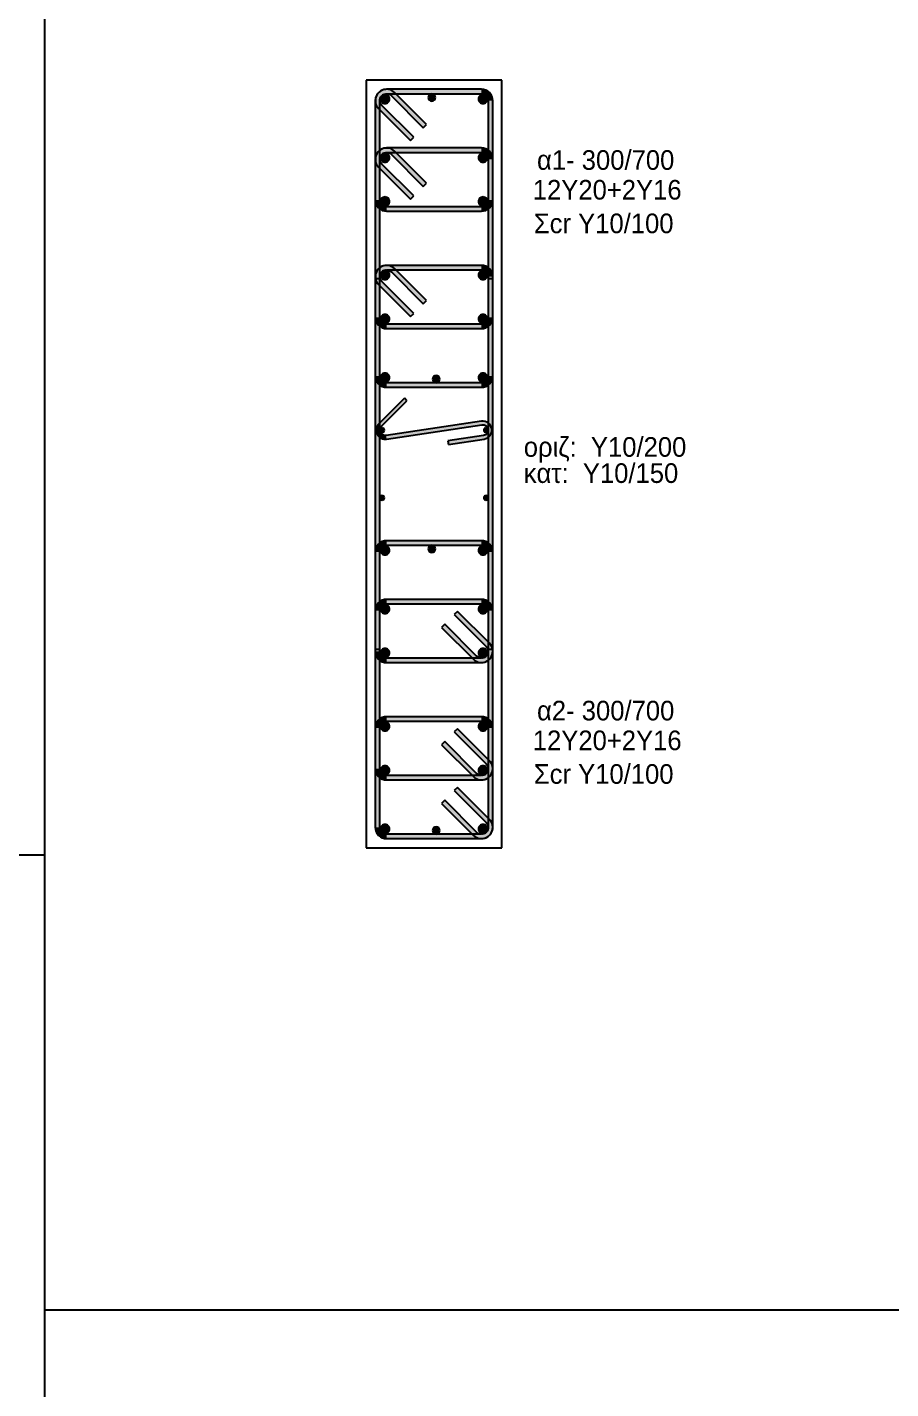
# Model space of a CAD drawing. Header units: millimetres. Extents: x -2171 to 1563, y -1758 to -1505.
# Drawn here: x -269.6 to -260.04, y -1616.49 to -1601.41 of the extents above; entities that cross this region are included whole.
import ezdxf

# ---------------------------------------------------------------- set-up
doc = ezdxf.new("R2010")
doc.units = ezdxf.units.MM
for name, color, linetype in [('Col_Det', 7, 'Continuous'), ('Col_Det_Fill', 7, 'Continuous'), ('Geo_Col_Pro_1', 7, 'Continuous')]:
    doc.layers.add(name, color=color, linetype=linetype)
doc.styles.add('S1Arl22_b_934_161', font='arial.ttf', dxfattribs={"width": 0.933629, "height": 0.002175})

msp = doc.modelspace()

# ---------------------------------------------------------------- hatches: boundary and pattern name
at = {"layer": 'Col_Det_Fill'}
for color, points in [(252, [(-265.5681, -1602.173), (-265.5327, -1602.1376, 0.6681786), (-265.7461, -1602.226), (-265.6961, -1602.226, -0.6681786)]), (252, [(-265.6211, -1602.151), (-265.6211, -1602.101, 0.6681786), (-265.7095, -1602.3144), (-265.6741, -1602.279, -0.6681786)]), (12, [(-265.6388, -1602.1583, 0.4142136), (-265.6888, -1602.2083, 0.4142136), (-265.6388, -1602.2583, 0.4142136), (-265.5888, -1602.2083, 0.4142136)]), (252, [(-264.5711, -1602.151), (-264.5711, -1602.101), (-265.6211, -1602.101), (-265.6211, -1602.151)]), (252, [(-265.2145, -1602.5265), (-265.1791, -1602.4912), (-265.5327, -1602.1376), (-265.5681, -1602.173)]), (12, [(-265.1202, -1602.151, 0.4142136), (-265.1602, -1602.191, 0.4142136), (-265.1202, -1602.231, 0.4142136), (-265.0802, -1602.191, 0.4142136)]), (12, [(-264.5534, -1602.1583, 0.4142136), (-264.6034, -1602.2083, 0.4142136), (-264.5534, -1602.2583, 0.4142136), (-264.5034, -1602.2083, 0.4142136)]), (252, [(-264.4961, -1602.226), (-264.4461, -1602.226, 0.4142136), (-264.5711, -1602.101), (-264.5711, -1602.151, -0.4142136)]), (252, [(-265.6961, -1602.226), (-265.7461, -1602.226), (-265.7461, -1605.276), (-265.6961, -1605.276)]), (252, [(-265.6741, -1602.279), (-265.7095, -1602.3144), (-265.3559, -1602.668), (-265.3206, -1602.6326)]), (252, [(-264.4961, -1605.276), (-264.4461, -1605.276), (-264.4461, -1602.226), (-264.4961, -1602.226)]), (252, [(-265.5681, -1602.823), (-265.5327, -1602.7876, 0.6681786), (-265.7461, -1602.876), (-265.6961, -1602.876, -0.6681786)]), (252, [(-265.6211, -1602.801), (-265.6211, -1602.751, 0.6681786), (-265.7095, -1602.9644), (-265.6741, -1602.929, -0.6681786)]), (56, [(-265.6388, -1602.8083, 0.4142136), (-265.6888, -1602.8583, 0.4142136), (-265.6388, -1602.9083, 0.4142136), (-265.5888, -1602.8583, 0.4142136)]), (252, [(-264.5711, -1602.801), (-264.5711, -1602.751), (-265.6211, -1602.751), (-265.6211, -1602.801)]), (252, [(-265.2145, -1603.1765), (-265.1791, -1603.1412), (-265.5327, -1602.7876), (-265.5681, -1602.823)]), (56, [(-264.5534, -1602.8083, 0.4142136), (-264.6034, -1602.8583, 0.4142136), (-264.5534, -1602.9083, 0.4142136), (-264.5034, -1602.8583, 0.4142136)]), (252, [(-264.4961, -1602.876), (-264.4461, -1602.876, 0.4142136), (-264.5711, -1602.751), (-264.5711, -1602.801, -0.4142136)]), (252, [(-265.6961, -1602.876), (-265.7461, -1602.876), (-265.7461, -1603.326), (-265.6961, -1603.326)]), (252, [(-265.6741, -1602.929), (-265.7095, -1602.9644), (-265.3559, -1603.318), (-265.3206, -1603.2826)]), (252, [(-264.4961, -1603.326), (-264.4461, -1603.326), (-264.4461, -1602.876), (-264.4961, -1602.876)]), (252, [(-265.6961, -1603.326), (-265.7461, -1603.326, 0.4142136), (-265.6211, -1603.451), (-265.6211, -1603.401, -0.4142136)]), (56, [(-265.6388, -1603.2937, 0.4142136), (-265.6888, -1603.3437, 0.4142136), (-265.6388, -1603.3937, 0.4142136), (-265.5888, -1603.3437, 0.4142136)]), (252, [(-265.6211, -1603.401), (-265.6211, -1603.451), (-264.5711, -1603.451), (-264.5711, -1603.401)]), (56, [(-264.5534, -1603.2937, 0.4142136), (-264.6034, -1603.3437, 0.4142136), (-264.5534, -1603.3937, 0.4142136), (-264.5034, -1603.3437, 0.4142136)]), (252, [(-264.5711, -1603.401), (-264.5711, -1603.451, 0.4142136), (-264.4461, -1603.326), (-264.4961, -1603.326, -0.4142136)]), (252, [(-265.5681, -1604.123), (-265.5327, -1604.0876, 0.6681786), (-265.7461, -1604.176), (-265.6961, -1604.176, -0.6681786)]), (252, [(-265.6211, -1604.101), (-265.6211, -1604.051, 0.6681786), (-265.7095, -1604.2644), (-265.6741, -1604.229, -0.6681786)]), (252, [(-265.6961, -1604.176), (-265.7461, -1604.176), (-265.7461, -1604.626), (-265.6961, -1604.626)]), (56, [(-265.6388, -1604.1083, 0.4142136), (-265.6888, -1604.1583, 0.4142136), (-265.6388, -1604.2083, 0.4142136), (-265.5888, -1604.1583, 0.4142136)]), (252, [(-264.5711, -1604.101), (-264.5711, -1604.051), (-265.6211, -1604.051), (-265.6211, -1604.101)]), (252, [(-265.2145, -1604.4765), (-265.1791, -1604.4412), (-265.5327, -1604.0876), (-265.5681, -1604.123)]), (56, [(-264.5534, -1604.1083, 0.4142136), (-264.6034, -1604.1583, 0.4142136), (-264.5534, -1604.2083, 0.4142136), (-264.5034, -1604.1583, 0.4142136)]), (252, [(-264.4961, -1604.176), (-264.4461, -1604.176, 0.4142136), (-264.5711, -1604.051), (-264.5711, -1604.101, -0.4142136)]), (252, [(-264.4961, -1604.626), (-264.4461, -1604.626), (-264.4461, -1604.176), (-264.4961, -1604.176)]), (252, [(-265.6961, -1604.1995), (-265.7461, -1604.1995), (-265.7461, -1608.3025), (-265.6961, -1608.3025)]), (252, [(-265.6741, -1604.229), (-265.7095, -1604.2644), (-265.3559, -1604.618), (-265.3206, -1604.5826)]), (252, [(-264.4961, -1608.3025), (-264.4461, -1608.3025), (-264.4461, -1604.1995), (-264.4961, -1604.1995)]), (252, [(-265.6961, -1604.626), (-265.7461, -1604.626, 0.4142136), (-265.6211, -1604.751), (-265.6211, -1604.701, -0.4142136)]), (56, [(-265.6388, -1604.5937, 0.4142136), (-265.6888, -1604.6437, 0.4142136), (-265.6388, -1604.6937, 0.4142136), (-265.5888, -1604.6437, 0.4142136)]), (56, [(-264.5534, -1604.5937, 0.4142136), (-264.6034, -1604.6437, 0.4142136), (-264.5534, -1604.6937, 0.4142136), (-264.5034, -1604.6437, 0.4142136)]), (252, [(-264.5711, -1604.701), (-264.5711, -1604.751, 0.4142136), (-264.4461, -1604.626), (-264.4961, -1604.626, -0.4142136)]), (252, [(-265.6211, -1604.701), (-265.6211, -1604.751), (-264.5711, -1604.751), (-264.5711, -1604.701)]), (252, [(-265.6961, -1605.276), (-265.7461, -1605.276, 0.4142136), (-265.6211, -1605.401), (-265.6211, -1605.351, -0.4142136)]), (12, [(-265.6388, -1605.2437, 0.4142136), (-265.6888, -1605.2937, 0.4142136), (-265.6388, -1605.3437, 0.4142136), (-265.5888, -1605.2937, 0.4142136)]), (252, [(-265.6211, -1605.351), (-265.6211, -1605.401), (-264.5711, -1605.401), (-264.5711, -1605.351)]), (12, [(-265.0719, -1605.271, 0.4142136), (-265.1119, -1605.311, 0.4142136), (-265.0719, -1605.351, 0.4142136), (-265.0319, -1605.311, 0.4142136)]), (12, [(-264.5534, -1605.2437, 0.4142136), (-264.6034, -1605.2937, 0.4142136), (-264.5534, -1605.3437, 0.4142136), (-264.5034, -1605.2937, 0.4142136)]), (252, [(-264.5711, -1605.351), (-264.5711, -1605.401, 0.4142136), (-264.4461, -1605.276), (-264.4961, -1605.276, -0.4142136)]), (252, [(-265.7068, -1605.8056), (-265.6785, -1605.8338), (-265.3957, -1605.551), (-265.424, -1605.5227)]), (252, [(-265.6213, -1605.9752), (-265.6272, -1605.9356, -0.7233449), (-265.6785, -1605.8338), (-265.7068, -1605.8056, 0.7233449)]), (252, [(-264.565, -1605.8169), (-264.5709, -1605.7774), (-265.6272, -1605.9356), (-265.6213, -1605.9752)]), (252, [(-264.5472, -1605.9356), (-264.5413, -1605.9752, 1), (-264.5709, -1605.7774), (-264.565, -1605.8169, -1)]), (133, [(-265.6711, -1605.9013, 0.4142136), (-265.6461, -1605.8763, 0.4142136), (-265.6711, -1605.8513, 0.4142136), (-265.6961, -1605.8763, 0.4142136)]), (252, [(-264.9428, -1605.9949), (-264.9369, -1606.0344), (-264.5413, -1605.9752), (-264.5472, -1605.9356)]), (133, [(-264.5211, -1605.9013, 0.4142136), (-264.4961, -1605.8763, 0.4142136), (-264.5211, -1605.8513, 0.4142136), (-264.5461, -1605.8763, 0.4142136)]), (133, [(-265.6711, -1606.6508, 0.4142136), (-265.6461, -1606.6258, 0.4142136), (-265.6711, -1606.6008, 0.4142136), (-265.6961, -1606.6258, 0.4142136)]), (133, [(-264.5211, -1606.6508, 0.4142136), (-264.4961, -1606.6258, 0.4142136), (-264.5211, -1606.6008, 0.4142136), (-264.5461, -1606.6258, 0.4142136)]), (252, [(-265.6211, -1607.151), (-265.6211, -1607.101, 0.4142136), (-265.7461, -1607.226), (-265.6961, -1607.226, -0.4142136)]), (12, [(-265.6388, -1607.2583, 0.4142136), (-265.5888, -1607.2083, 0.4142136), (-265.6388, -1607.1583, 0.4142136), (-265.6888, -1607.2083, 0.4142136)]), (252, [(-264.5711, -1607.151), (-264.5711, -1607.101), (-265.6211, -1607.101), (-265.6211, -1607.151)]), (12, [(-265.1202, -1607.231, 0.4142136), (-265.0802, -1607.191, 0.4142136), (-265.1202, -1607.151, 0.4142136), (-265.1602, -1607.191, 0.4142136)]), (12, [(-264.5534, -1607.2583, 0.4142136), (-264.5034, -1607.2083, 0.4142136), (-264.5534, -1607.1583, 0.4142136), (-264.6034, -1607.2083, 0.4142136)]), (252, [(-264.4961, -1607.226), (-264.4461, -1607.226, 0.4142136), (-264.5711, -1607.101), (-264.5711, -1607.151, -0.4142136)]), (252, [(-265.6961, -1607.226), (-265.7461, -1607.226), (-265.7461, -1610.276), (-265.6961, -1610.276)]), (252, [(-264.4961, -1610.276), (-264.4461, -1610.276), (-264.4461, -1607.226), (-264.4961, -1607.226)]), (252, [(-265.6211, -1607.801), (-265.6211, -1607.751, 0.4142136), (-265.7461, -1607.876), (-265.6961, -1607.876, -0.4142136)]), (252, [(-264.5711, -1607.801), (-264.5711, -1607.751), (-265.6211, -1607.751), (-265.6211, -1607.801)]), (252, [(-264.4961, -1607.876), (-264.4461, -1607.876, 0.4142136), (-264.5711, -1607.751), (-264.5711, -1607.801, -0.4142136)]), (252, [(-265.6961, -1607.876), (-265.7461, -1607.876), (-265.7461, -1608.326), (-265.6961, -1608.326)]), (56, [(-265.6388, -1607.9083, 0.4142136), (-265.5888, -1607.8583, 0.4142136), (-265.6388, -1607.8083, 0.4142136), (-265.6888, -1607.8583, 0.4142136)]), (252, [(-264.5181, -1608.273), (-264.4827, -1608.2376), (-264.8363, -1607.8841), (-264.8716, -1607.9194)]), (56, [(-264.5534, -1607.9083, 0.4142136), (-264.5034, -1607.8583, 0.4142136), (-264.5534, -1607.8083, 0.4142136), (-264.6034, -1607.8583, 0.4142136)]), (252, [(-264.4961, -1608.326), (-264.4461, -1608.326), (-264.4461, -1607.876), (-264.4961, -1607.876)]), (252, [(-264.9777, -1608.0255), (-265.013, -1608.0609), (-264.6595, -1608.4144), (-264.6241, -1608.379)]), (252, [(-264.5711, -1608.401), (-264.5711, -1608.451, 0.6681786), (-264.4827, -1608.2376), (-264.5181, -1608.273, -0.6681786)]), (252, [(-265.6961, -1608.326), (-265.7461, -1608.326, 0.4142136), (-265.6211, -1608.451), (-265.6211, -1608.401, -0.4142136)]), (56, [(-265.6388, -1608.3937, 0.4142136), (-265.5888, -1608.3437, 0.4142136), (-265.6388, -1608.2937, 0.4142136), (-265.6888, -1608.3437, 0.4142136)]), (252, [(-265.6211, -1608.401), (-265.6211, -1608.451), (-264.5711, -1608.451), (-264.5711, -1608.401)]), (252, [(-264.6241, -1608.379), (-264.6595, -1608.4144, 0.6681786), (-264.4461, -1608.326), (-264.4961, -1608.326, -0.6681786)]), (56, [(-264.5534, -1608.3937, 0.4142136), (-264.5034, -1608.3437, 0.4142136), (-264.5534, -1608.2937, 0.4142136), (-264.6034, -1608.3437, 0.4142136)]), (252, [(-265.6211, -1609.101), (-265.6211, -1609.051, 0.4142136), (-265.7461, -1609.176), (-265.6961, -1609.176, -0.4142136)]), (56, [(-265.6388, -1609.2083, 0.4142136), (-265.5888, -1609.1583, 0.4142136), (-265.6388, -1609.1083, 0.4142136), (-265.6888, -1609.1583, 0.4142136)]), (252, [(-264.5711, -1609.101), (-264.5711, -1609.051), (-265.6211, -1609.051), (-265.6211, -1609.101)]), (56, [(-264.5534, -1609.2083, 0.4142136), (-264.5034, -1609.1583, 0.4142136), (-264.5534, -1609.1083, 0.4142136), (-264.6034, -1609.1583, 0.4142136)]), (252, [(-264.4961, -1609.176), (-264.4461, -1609.176, 0.4142136), (-264.5711, -1609.051), (-264.5711, -1609.101, -0.4142136)]), (252, [(-265.6961, -1609.176), (-265.7461, -1609.176), (-265.7461, -1609.626), (-265.6961, -1609.626)]), (252, [(-264.5181, -1609.573), (-264.4827, -1609.5376), (-264.8363, -1609.1841), (-264.8716, -1609.2194)]), (252, [(-264.4961, -1609.626), (-264.4461, -1609.626), (-264.4461, -1609.176), (-264.4961, -1609.176)]), (252, [(-264.9777, -1609.3255), (-265.013, -1609.3609), (-264.6595, -1609.7144), (-264.6241, -1609.679)]), (56, [(-265.6388, -1609.6937, 0.4142136), (-265.5888, -1609.6437, 0.4142136), (-265.6388, -1609.5937, 0.4142136), (-265.6888, -1609.6437, 0.4142136)]), (56, [(-264.5534, -1609.6937, 0.4142136), (-264.5034, -1609.6437, 0.4142136), (-264.5534, -1609.5937, 0.4142136), (-264.6034, -1609.6437, 0.4142136)]), (252, [(-264.5711, -1609.701), (-264.5711, -1609.751, 0.6681786), (-264.4827, -1609.5376), (-264.5181, -1609.573, -0.6681786)]), (252, [(-265.6961, -1609.626), (-265.7461, -1609.626, 0.4142136), (-265.6211, -1609.751), (-265.6211, -1609.701, -0.4142136)]), (252, [(-265.6211, -1609.701), (-265.6211, -1609.751), (-264.5711, -1609.751), (-264.5711, -1609.701)]), (252, [(-264.6241, -1609.679), (-264.6595, -1609.7144, 0.6681786), (-264.4461, -1609.626), (-264.4961, -1609.626, -0.6681786)]), (252, [(-264.5181, -1610.223), (-264.4827, -1610.1876), (-264.8363, -1609.8341), (-264.8716, -1609.8694)]), (252, [(-264.9777, -1609.9755), (-265.013, -1610.0109), (-264.6595, -1610.3644), (-264.6241, -1610.329)]), (252, [(-264.5711, -1610.351), (-264.5711, -1610.401, 0.6681786), (-264.4827, -1610.1876), (-264.5181, -1610.223, -0.6681786)]), (252, [(-265.6961, -1610.276), (-265.7461, -1610.276, 0.4142136), (-265.6211, -1610.401), (-265.6211, -1610.351, -0.4142136)]), (12, [(-265.6388, -1610.3437, 0.4142136), (-265.5888, -1610.2937, 0.4142136), (-265.6388, -1610.2437, 0.4142136), (-265.6888, -1610.2937, 0.4142136)]), (252, [(-265.6211, -1610.351), (-265.6211, -1610.401), (-264.5711, -1610.401), (-264.5711, -1610.351)]), (12, [(-265.0719, -1610.351, 0.4142136), (-265.0319, -1610.311, 0.4142136), (-265.0719, -1610.271, 0.4142136), (-265.1119, -1610.311, 0.4142136)]), (252, [(-264.6241, -1610.329), (-264.6595, -1610.3644, 0.6681786), (-264.4461, -1610.276), (-264.4961, -1610.276, -0.6681786)]), (12, [(-264.5534, -1610.3437, 0.4142136), (-264.5034, -1610.2937, 0.4142136), (-264.5534, -1610.2437, 0.4142136), (-264.6034, -1610.2937, 0.4142136)])]:
    msp.add_hatch(color=color, dxfattribs=at).paths.add_polyline_path(points)

# ---------------------------------------------------------------- linework, layer by layer
at = {"layer": 'Col_Det', "color": 7}
for points in [[(-264.3461, -1602.001), (-265.8461, -1602.001)], [(-265.8461, -1602.001), (-265.8461, -1610.501)], [(-264.3461, -1610.501), (-264.3461, -1602.001)], [(-264.5711, -1602.101), (-265.6211, -1602.101)], [(-265.6211, -1602.151), (-264.5711, -1602.151)], [(-265.5681, -1602.173), (-265.2145, -1602.5265)], [(-265.1791, -1602.4912), (-265.5327, -1602.1376)], [(-265.7461, -1602.226), (-265.7461, -1605.276)], [(-265.7095, -1602.3144), (-265.3559, -1602.668)], [(-265.6961, -1605.276), (-265.6961, -1602.226)], [(-265.3206, -1602.6326), (-265.6741, -1602.279)], [(-264.4961, -1602.226), (-264.4961, -1605.276)], [(-264.4461, -1605.276), (-264.4461, -1602.226)], [(-265.2145, -1602.5265), (-265.1791, -1602.4912)], [(-265.3559, -1602.668), (-265.3206, -1602.6326)], [(-264.5711, -1602.751), (-265.6211, -1602.751)], [(-265.6211, -1602.801), (-264.5711, -1602.801)], [(-265.5681, -1602.823), (-265.2145, -1603.1765)], [(-265.1791, -1603.1412), (-265.5327, -1602.7876)], [(-265.7461, -1602.876), (-265.7461, -1603.326)], [(-265.7095, -1602.9644), (-265.3559, -1603.318)], [(-265.6961, -1603.326), (-265.6961, -1602.876)], [(-265.3206, -1603.2826), (-265.6741, -1602.929)], [(-264.4961, -1602.876), (-264.4961, -1603.326)], [(-264.4461, -1603.326), (-264.4461, -1602.876)], [(-265.2145, -1603.1765), (-265.1791, -1603.1412)], [(-264.5711, -1603.401), (-265.6211, -1603.401)], [(-265.3559, -1603.318), (-265.3206, -1603.2826)], [(-265.6211, -1603.451), (-264.5711, -1603.451)], [(-265.7461, -1604.176), (-265.7461, -1604.626)], [(-265.6961, -1604.626), (-265.6961, -1604.176)], [(-264.5711, -1604.051), (-265.6211, -1604.051)], [(-265.6211, -1604.101), (-264.5711, -1604.101)], [(-265.5681, -1604.123), (-265.2145, -1604.4765)], [(-265.1791, -1604.4412), (-265.5327, -1604.0876)], [(-264.4961, -1604.176), (-264.4961, -1604.626)], [(-264.4461, -1604.626), (-264.4461, -1604.176)], [(-265.6961, -1604.1995), (-265.7461, -1604.1995)], [(-265.7461, -1604.1995), (-265.7461, -1608.3025)], [(-265.7095, -1604.2644), (-265.3559, -1604.618)], [(-265.6961, -1608.3025), (-265.6961, -1604.1995)], [(-265.3206, -1604.5826), (-265.6741, -1604.229)], [(-264.4461, -1604.1995), (-264.4961, -1604.1995)], [(-264.4961, -1604.1995), (-264.4961, -1608.3025)], [(-264.4461, -1608.3025), (-264.4461, -1604.1995)], [(-265.2145, -1604.4765), (-265.1791, -1604.4412)], [(-265.3559, -1604.618), (-265.3206, -1604.5826)], [(-264.5711, -1604.701), (-265.6211, -1604.701)], [(-265.6211, -1604.751), (-264.5711, -1604.751)], [(-264.5711, -1605.351), (-265.6211, -1605.351)], [(-265.424, -1605.5227), (-265.7068, -1605.8056)], [(-265.6211, -1605.401), (-264.5711, -1605.401)], [(-265.3957, -1605.551), (-265.424, -1605.5227)], [(-265.6785, -1605.8338), (-265.3957, -1605.551)], [(-264.5709, -1605.7774), (-265.6272, -1605.9356)], [(-265.6213, -1605.9752), (-264.565, -1605.8169)], [(-264.5472, -1605.9356), (-264.9428, -1605.9949)], [(-264.9369, -1606.0344), (-264.5413, -1605.9752)], [(-264.9428, -1605.9949), (-264.9369, -1606.0344)], [(-264.5711, -1607.101), (-265.6211, -1607.101)], [(-265.6211, -1607.151), (-264.5711, -1607.151)], [(-265.7461, -1607.226), (-265.7461, -1610.276)], [(-265.6961, -1610.276), (-265.6961, -1607.226)], [(-264.4961, -1607.226), (-264.4961, -1610.276)], [(-264.4461, -1610.276), (-264.4461, -1607.226)], [(-264.5711, -1607.751), (-265.6211, -1607.751)], [(-265.6211, -1607.801), (-264.5711, -1607.801)], [(-265.7461, -1607.876), (-265.7461, -1608.326)], [(-265.6961, -1608.326), (-265.6961, -1607.876)], [(-264.8363, -1607.8841), (-264.8716, -1607.9194)], [(-264.8716, -1607.9194), (-264.5181, -1608.273)], [(-264.4827, -1608.2376), (-264.8363, -1607.8841)], [(-264.4961, -1607.876), (-264.4961, -1608.326)], [(-264.4461, -1608.326), (-264.4461, -1607.876)], [(-264.9777, -1608.0255), (-265.013, -1608.0609)], [(-265.013, -1608.0609), (-264.6595, -1608.4144)], [(-264.6241, -1608.379), (-264.9777, -1608.0255)], [(-265.7461, -1608.3025), (-265.6961, -1608.3025)], [(-264.5711, -1608.401), (-265.6211, -1608.401)], [(-264.4961, -1608.3025), (-264.4461, -1608.3025)], [(-265.6211, -1608.451), (-264.5711, -1608.451)], [(-264.5711, -1609.051), (-265.6211, -1609.051)], [(-265.6211, -1609.101), (-264.5711, -1609.101)], [(-265.7461, -1609.176), (-265.7461, -1609.626)], [(-265.6961, -1609.626), (-265.6961, -1609.176)], [(-264.8363, -1609.1841), (-264.8716, -1609.2194)], [(-264.8716, -1609.2194), (-264.5181, -1609.573)], [(-264.4827, -1609.5376), (-264.8363, -1609.1841)], [(-264.4961, -1609.176), (-264.4961, -1609.626)], [(-264.4461, -1609.626), (-264.4461, -1609.176)], [(-264.9777, -1609.3255), (-265.013, -1609.3609)], [(-265.013, -1609.3609), (-264.6595, -1609.7144)], [(-264.6241, -1609.679), (-264.9777, -1609.3255)], [(-264.5711, -1609.701), (-265.6211, -1609.701)], [(-265.6211, -1609.751), (-264.5711, -1609.751)], [(-264.8363, -1609.8341), (-264.8716, -1609.8694)], [(-264.8716, -1609.8694), (-264.5181, -1610.223)], [(-264.4827, -1610.1876), (-264.8363, -1609.8341)], [(-264.9777, -1609.9755), (-265.013, -1610.0109)], [(-265.013, -1610.0109), (-264.6595, -1610.3644)], [(-264.6241, -1610.329), (-264.9777, -1609.9755)], [(-264.5711, -1610.351), (-265.6211, -1610.351)], [(-265.8461, -1610.501), (-264.3461, -1610.501)], [(-265.6211, -1610.401), (-264.5711, -1610.401)]]:
    msp.add_lwpolyline(points, dxfattribs=at)
for points in [[(-265.5327, -1602.1376, 0.6681786), (-265.7461, -1602.226)], [(-265.6211, -1602.101, 0.6681786), (-265.7095, -1602.3144)], [(-265.6961, -1602.226, -0.6681786), (-265.5681, -1602.173, -0.6681786)], [(-265.6741, -1602.279, -0.6681786), (-265.6211, -1602.151, -0.6681786)], [(-265.6388, -1602.1583, 0.4142136), (-265.6888, -1602.2083, 0.4142136)], [(-265.6888, -1602.2083, 0.4142136), (-265.6388, -1602.2583, 0.4142136)], [(-265.5888, -1602.2083, 0.4142136), (-265.6388, -1602.1583, 0.4142136)], [(-265.6388, -1602.2583, 0.4142136), (-265.5888, -1602.2083, 0.4142136)], [(-265.1202, -1602.151, 0.4142136), (-265.1602, -1602.191, 0.4142136)], [(-265.1602, -1602.191, 0.4142136), (-265.1202, -1602.231, 0.4142136)], [(-265.0802, -1602.191, 0.4142136), (-265.1202, -1602.151, 0.4142136)], [(-265.1202, -1602.231, 0.4142136), (-265.0802, -1602.191, 0.4142136)], [(-264.5534, -1602.1583, 0.4142136), (-264.6034, -1602.2083, 0.4142136)], [(-264.6034, -1602.2083, 0.4142136), (-264.5534, -1602.2583, 0.4142136)], [(-264.4461, -1602.226, 0.4142136), (-264.5711, -1602.101)], [(-264.5711, -1602.151, -0.4142136), (-264.4961, -1602.226, -0.4142136)], [(-264.5034, -1602.2083, 0.4142136), (-264.5534, -1602.1583, 0.4142136)], [(-264.5534, -1602.2583, 0.4142136), (-264.5034, -1602.2083, 0.4142136)], [(-265.5327, -1602.7876, 0.6681786), (-265.7461, -1602.876)], [(-265.6211, -1602.751, 0.6681786), (-265.7095, -1602.9644)], [(-265.6961, -1602.876, -0.6681786), (-265.5681, -1602.823, -0.6681786)], [(-265.6741, -1602.929, -0.6681786), (-265.6211, -1602.801, -0.6681786)], [(-265.6388, -1602.8083, 0.4142136), (-265.6888, -1602.8583, 0.4142136)], [(-265.5888, -1602.8583, 0.4142136), (-265.6388, -1602.8083, 0.4142136)], [(-264.5534, -1602.8083, 0.4142136), (-264.6034, -1602.8583, 0.4142136)], [(-264.4461, -1602.876, 0.4142136), (-264.5711, -1602.751)], [(-264.5711, -1602.801, -0.4142136), (-264.4961, -1602.876, -0.4142136)], [(-264.5034, -1602.8583, 0.4142136), (-264.5534, -1602.8083, 0.4142136)], [(-265.6888, -1602.8583, 0.4142136), (-265.6388, -1602.9083, 0.4142136)], [(-265.6388, -1602.9083, 0.4142136), (-265.5888, -1602.8583, 0.4142136)], [(-264.6034, -1602.8583, 0.4142136), (-264.5534, -1602.9083, 0.4142136)], [(-264.5534, -1602.9083, 0.4142136), (-264.5034, -1602.8583, 0.4142136)], [(-265.7461, -1603.326, 0.4142136), (-265.6211, -1603.451)], [(-265.6211, -1603.401, -0.4142136), (-265.6961, -1603.326, -0.4142136)], [(-265.6388, -1603.2937, 0.4142136), (-265.6888, -1603.3437, 0.4142136)], [(-265.6888, -1603.3437, 0.4142136), (-265.6388, -1603.3937, 0.4142136)], [(-265.5888, -1603.3437, 0.4142136), (-265.6388, -1603.2937, 0.4142136)], [(-265.6388, -1603.3937, 0.4142136), (-265.5888, -1603.3437, 0.4142136)], [(-264.5534, -1603.2937, 0.4142136), (-264.6034, -1603.3437, 0.4142136)], [(-264.6034, -1603.3437, 0.4142136), (-264.5534, -1603.3937, 0.4142136)], [(-264.5711, -1603.451, 0.4142136), (-264.4461, -1603.326)], [(-264.4961, -1603.326, -0.4142136), (-264.5711, -1603.401, -0.4142136)], [(-264.5034, -1603.3437, 0.4142136), (-264.5534, -1603.2937, 0.4142136)], [(-264.5534, -1603.3937, 0.4142136), (-264.5034, -1603.3437, 0.4142136)], [(-265.5327, -1604.0876, 0.6681786), (-265.7461, -1604.176)], [(-265.6211, -1604.051, 0.6681786), (-265.7095, -1604.2644)], [(-265.6961, -1604.176, -0.6681786), (-265.5681, -1604.123, -0.6681786)], [(-265.6741, -1604.229, -0.6681786), (-265.6211, -1604.101, -0.6681786)], [(-265.6388, -1604.1083, 0.4142136), (-265.6888, -1604.1583, 0.4142136)], [(-265.6888, -1604.1583, 0.4142136), (-265.6388, -1604.2083, 0.4142136)], [(-265.5888, -1604.1583, 0.4142136), (-265.6388, -1604.1083, 0.4142136)], [(-265.6388, -1604.2083, 0.4142136), (-265.5888, -1604.1583, 0.4142136)], [(-264.5534, -1604.1083, 0.4142136), (-264.6034, -1604.1583, 0.4142136)], [(-264.6034, -1604.1583, 0.4142136), (-264.5534, -1604.2083, 0.4142136)], [(-264.4461, -1604.176, 0.4142136), (-264.5711, -1604.051)], [(-264.5711, -1604.101, -0.4142136), (-264.4961, -1604.176, -0.4142136)], [(-264.5034, -1604.1583, 0.4142136), (-264.5534, -1604.1083, 0.4142136)], [(-264.5534, -1604.2083, 0.4142136), (-264.5034, -1604.1583, 0.4142136)], [(-265.7461, -1604.626, 0.4142136), (-265.6211, -1604.751)], [(-265.6211, -1604.701, -0.4142136), (-265.6961, -1604.626, -0.4142136)], [(-265.6388, -1604.5937, 0.4142136), (-265.6888, -1604.6437, 0.4142136)], [(-265.5888, -1604.6437, 0.4142136), (-265.6388, -1604.5937, 0.4142136)], [(-264.5534, -1604.5937, 0.4142136), (-264.6034, -1604.6437, 0.4142136)], [(-264.5711, -1604.751, 0.4142136), (-264.4461, -1604.626)], [(-264.4961, -1604.626, -0.4142136), (-264.5711, -1604.701, -0.4142136)], [(-264.5034, -1604.6437, 0.4142136), (-264.5534, -1604.5937, 0.4142136)], [(-265.6888, -1604.6437, 0.4142136), (-265.6388, -1604.6937, 0.4142136)], [(-265.6388, -1604.6937, 0.4142136), (-265.5888, -1604.6437, 0.4142136)], [(-264.6034, -1604.6437, 0.4142136), (-264.5534, -1604.6937, 0.4142136)], [(-264.5534, -1604.6937, 0.4142136), (-264.5034, -1604.6437, 0.4142136)], [(-265.7461, -1605.276, 0.4142136), (-265.6211, -1605.401)], [(-265.6211, -1605.351, -0.4142136), (-265.6961, -1605.276, -0.4142136)], [(-265.6388, -1605.2437, 0.4142136), (-265.6888, -1605.2937, 0.4142136)], [(-265.6888, -1605.2937, 0.4142136), (-265.6388, -1605.3437, 0.4142136)], [(-265.5888, -1605.2937, 0.4142136), (-265.6388, -1605.2437, 0.4142136)], [(-265.6388, -1605.3437, 0.4142136), (-265.5888, -1605.2937, 0.4142136)], [(-265.0719, -1605.271, 0.4142136), (-265.1119, -1605.311, 0.4142136)], [(-265.1119, -1605.311, 0.4142136), (-265.0719, -1605.351, 0.4142136)], [(-265.0319, -1605.311, 0.4142136), (-265.0719, -1605.271, 0.4142136)], [(-265.0719, -1605.351, 0.4142136), (-265.0319, -1605.311, 0.4142136)], [(-264.5534, -1605.2437, 0.4142136), (-264.6034, -1605.2937, 0.4142136)], [(-264.6034, -1605.2937, 0.4142136), (-264.5534, -1605.3437, 0.4142136)], [(-264.5711, -1605.401, 0.4142136), (-264.4461, -1605.276)], [(-264.4961, -1605.276, -0.4142136), (-264.5711, -1605.351, -0.4142136)], [(-264.5034, -1605.2937, 0.4142136), (-264.5534, -1605.2437, 0.4142136)], [(-264.5534, -1605.3437, 0.4142136), (-264.5034, -1605.2937, 0.4142136)], [(-265.7068, -1605.8056, 0.7233449), (-265.6213, -1605.9752, 0.7233449)], [(-265.6272, -1605.9356, -0.7233449), (-265.6785, -1605.8338)], [(-264.5413, -1605.9752, 1), (-264.5709, -1605.7774)], [(-264.565, -1605.8169, -1), (-264.5472, -1605.9356, -1)], [(-265.6711, -1605.8513, 0.4142136), (-265.6961, -1605.8763, 0.4142136)], [(-265.6961, -1605.8763, 0.4142136), (-265.6711, -1605.9013, 0.4142136)], [(-265.6461, -1605.8763, 0.4142136), (-265.6711, -1605.8513, 0.4142136)], [(-265.6711, -1605.9013, 0.4142136), (-265.6461, -1605.8763, 0.4142136)], [(-264.5211, -1605.8513, 0.4142136), (-264.5461, -1605.8763, 0.4142136)], [(-264.5461, -1605.8763, 0.4142136), (-264.5211, -1605.9013, 0.4142136)], [(-264.4961, -1605.8763, 0.4142136), (-264.5211, -1605.8513, 0.4142136)], [(-264.5211, -1605.9013, 0.4142136), (-264.4961, -1605.8763, 0.4142136)], [(-265.6711, -1606.6008, 0.4142136), (-265.6961, -1606.6258, 0.4142136)], [(-265.6961, -1606.6258, 0.4142136), (-265.6711, -1606.6508, 0.4142136)], [(-265.6461, -1606.6258, 0.4142136), (-265.6711, -1606.6008, 0.4142136)], [(-265.6711, -1606.6508, 0.4142136), (-265.6461, -1606.6258, 0.4142136)], [(-264.5211, -1606.6008, 0.4142136), (-264.5461, -1606.6258, 0.4142136)], [(-264.5461, -1606.6258, 0.4142136), (-264.5211, -1606.6508, 0.4142136)], [(-264.4961, -1606.6258, 0.4142136), (-264.5211, -1606.6008, 0.4142136)], [(-264.5211, -1606.6508, 0.4142136), (-264.4961, -1606.6258, 0.4142136)], [(-265.6211, -1607.101, 0.4142136), (-265.7461, -1607.226)], [(-265.6961, -1607.226, -0.4142136), (-265.6211, -1607.151, -0.4142136)], [(-265.6388, -1607.1583, 0.4142136), (-265.6888, -1607.2083, 0.4142136)], [(-265.5888, -1607.2083, 0.4142136), (-265.6388, -1607.1583, 0.4142136)], [(-265.1202, -1607.151, 0.4142136), (-265.1602, -1607.191, 0.4142136)], [(-265.1602, -1607.191, 0.4142136), (-265.1202, -1607.231, 0.4142136)], [(-265.0802, -1607.191, 0.4142136), (-265.1202, -1607.151, 0.4142136)], [(-265.1202, -1607.231, 0.4142136), (-265.0802, -1607.191, 0.4142136)], [(-264.5534, -1607.1583, 0.4142136), (-264.6034, -1607.2083, 0.4142136)], [(-264.4461, -1607.226, 0.4142136), (-264.5711, -1607.101)], [(-264.5711, -1607.151, -0.4142136), (-264.4961, -1607.226, -0.4142136)], [(-264.5034, -1607.2083, 0.4142136), (-264.5534, -1607.1583, 0.4142136)], [(-265.6888, -1607.2083, 0.4142136), (-265.6388, -1607.2583, 0.4142136)], [(-265.6388, -1607.2583, 0.4142136), (-265.5888, -1607.2083, 0.4142136)], [(-264.6034, -1607.2083, 0.4142136), (-264.5534, -1607.2583, 0.4142136)], [(-264.5534, -1607.2583, 0.4142136), (-264.5034, -1607.2083, 0.4142136)], [(-265.6211, -1607.751, 0.4142136), (-265.7461, -1607.876)], [(-265.6961, -1607.876, -0.4142136), (-265.6211, -1607.801, -0.4142136)], [(-264.4461, -1607.876, 0.4142136), (-264.5711, -1607.751)], [(-264.5711, -1607.801, -0.4142136), (-264.4961, -1607.876, -0.4142136)], [(-265.6388, -1607.8083, 0.4142136), (-265.6888, -1607.8583, 0.4142136)], [(-265.6888, -1607.8583, 0.4142136), (-265.6388, -1607.9083, 0.4142136)], [(-265.5888, -1607.8583, 0.4142136), (-265.6388, -1607.8083, 0.4142136)], [(-265.6388, -1607.9083, 0.4142136), (-265.5888, -1607.8583, 0.4142136)], [(-264.5534, -1607.8083, 0.4142136), (-264.6034, -1607.8583, 0.4142136)], [(-264.6034, -1607.8583, 0.4142136), (-264.5534, -1607.9083, 0.4142136)], [(-264.5034, -1607.8583, 0.4142136), (-264.5534, -1607.8083, 0.4142136)], [(-264.5534, -1607.9083, 0.4142136), (-264.5034, -1607.8583, 0.4142136)], [(-264.5711, -1608.451, 0.6681786), (-264.4827, -1608.2376)], [(-265.7461, -1608.326, 0.4142136), (-265.6211, -1608.451)], [(-265.6211, -1608.401, -0.4142136), (-265.6961, -1608.326, -0.4142136)], [(-265.6388, -1608.2937, 0.4142136), (-265.6888, -1608.3437, 0.4142136)], [(-265.6888, -1608.3437, 0.4142136), (-265.6388, -1608.3937, 0.4142136)], [(-265.5888, -1608.3437, 0.4142136), (-265.6388, -1608.2937, 0.4142136)], [(-265.6388, -1608.3937, 0.4142136), (-265.5888, -1608.3437, 0.4142136)], [(-264.6595, -1608.4144, 0.6681786), (-264.4461, -1608.326)], [(-264.4961, -1608.326, -0.6681786), (-264.6241, -1608.379, -0.6681786)], [(-264.5534, -1608.2937, 0.4142136), (-264.6034, -1608.3437, 0.4142136)], [(-264.6034, -1608.3437, 0.4142136), (-264.5534, -1608.3937, 0.4142136)], [(-264.5181, -1608.273, -0.6681786), (-264.5711, -1608.401, -0.6681786)], [(-264.5034, -1608.3437, 0.4142136), (-264.5534, -1608.2937, 0.4142136)], [(-264.5534, -1608.3937, 0.4142136), (-264.5034, -1608.3437, 0.4142136)], [(-265.6211, -1609.051, 0.4142136), (-265.7461, -1609.176)], [(-265.6961, -1609.176, -0.4142136), (-265.6211, -1609.101, -0.4142136)], [(-265.6388, -1609.1083, 0.4142136), (-265.6888, -1609.1583, 0.4142136)], [(-265.6888, -1609.1583, 0.4142136), (-265.6388, -1609.2083, 0.4142136)], [(-265.5888, -1609.1583, 0.4142136), (-265.6388, -1609.1083, 0.4142136)], [(-265.6388, -1609.2083, 0.4142136), (-265.5888, -1609.1583, 0.4142136)], [(-264.5534, -1609.1083, 0.4142136), (-264.6034, -1609.1583, 0.4142136)], [(-264.6034, -1609.1583, 0.4142136), (-264.5534, -1609.2083, 0.4142136)], [(-264.4461, -1609.176, 0.4142136), (-264.5711, -1609.051)], [(-264.5711, -1609.101, -0.4142136), (-264.4961, -1609.176, -0.4142136)], [(-264.5034, -1609.1583, 0.4142136), (-264.5534, -1609.1083, 0.4142136)], [(-264.5534, -1609.2083, 0.4142136), (-264.5034, -1609.1583, 0.4142136)], [(-265.6388, -1609.5937, 0.4142136), (-265.6888, -1609.6437, 0.4142136)], [(-265.5888, -1609.6437, 0.4142136), (-265.6388, -1609.5937, 0.4142136)], [(-264.5534, -1609.5937, 0.4142136), (-264.6034, -1609.6437, 0.4142136)], [(-264.5711, -1609.751, 0.6681786), (-264.4827, -1609.5376)], [(-264.5181, -1609.573, -0.6681786), (-264.5711, -1609.701, -0.6681786)], [(-264.5034, -1609.6437, 0.4142136), (-264.5534, -1609.5937, 0.4142136)], [(-265.7461, -1609.626, 0.4142136), (-265.6211, -1609.751)], [(-265.6211, -1609.701, -0.4142136), (-265.6961, -1609.626, -0.4142136)], [(-265.6888, -1609.6437, 0.4142136), (-265.6388, -1609.6937, 0.4142136)], [(-265.6388, -1609.6937, 0.4142136), (-265.5888, -1609.6437, 0.4142136)], [(-264.6595, -1609.7144, 0.6681786), (-264.4461, -1609.626)], [(-264.4961, -1609.626, -0.6681786), (-264.6241, -1609.679, -0.6681786)], [(-264.6034, -1609.6437, 0.4142136), (-264.5534, -1609.6937, 0.4142136)], [(-264.5534, -1609.6937, 0.4142136), (-264.5034, -1609.6437, 0.4142136)], [(-264.5711, -1610.401, 0.6681786), (-264.4827, -1610.1876)], [(-265.7461, -1610.276, 0.4142136), (-265.6211, -1610.401)], [(-265.6211, -1610.351, -0.4142136), (-265.6961, -1610.276, -0.4142136)], [(-265.6388, -1610.2437, 0.4142136), (-265.6888, -1610.2937, 0.4142136)], [(-265.6888, -1610.2937, 0.4142136), (-265.6388, -1610.3437, 0.4142136)], [(-265.5888, -1610.2937, 0.4142136), (-265.6388, -1610.2437, 0.4142136)], [(-265.6388, -1610.3437, 0.4142136), (-265.5888, -1610.2937, 0.4142136)], [(-265.0719, -1610.271, 0.4142136), (-265.1119, -1610.311, 0.4142136)], [(-265.1119, -1610.311, 0.4142136), (-265.0719, -1610.351, 0.4142136)], [(-265.0319, -1610.311, 0.4142136), (-265.0719, -1610.271, 0.4142136)], [(-265.0719, -1610.351, 0.4142136), (-265.0319, -1610.311, 0.4142136)], [(-264.6595, -1610.3644, 0.6681786), (-264.4461, -1610.276)], [(-264.4961, -1610.276, -0.6681786), (-264.6241, -1610.329, -0.6681786)], [(-264.5534, -1610.2437, 0.4142136), (-264.6034, -1610.2937, 0.4142136)], [(-264.6034, -1610.2937, 0.4142136), (-264.5534, -1610.3437, 0.4142136)], [(-264.5181, -1610.223, -0.6681786), (-264.5711, -1610.351, -0.6681786)], [(-264.5034, -1610.2937, 0.4142136), (-264.5534, -1610.2437, 0.4142136)], [(-264.5534, -1610.3437, 0.4142136), (-264.5034, -1610.2937, 0.4142136)]]:
    msp.add_lwpolyline(points, format="xyb", dxfattribs=at)
at = {"layer": 'Geo_Col_Pro_1', "color": 4, "linetype": 'Continuous', "ltscale": 0.5}
for p, q in [((-269.4096, -1598.3514), (-269.4096, -1610.5817)), ((-298.9343, -1610.5817), (-269.4096, -1610.5817)), ((-269.4096, -1610.5817), (-269.4096, -1630.2944)), ((-269.4096, -1615.6192), (-247.8066, -1615.6192))]:
    msp.add_line(p, q, dxfattribs=at)

# ---------------------------------------------------------------- texts
at = {"layer": 'Col_Det', "color": 7, "style": 'S1Arl22_b_934_161', "width": 0.933629}
for s, p in [(' α1- 300/700', (-264.0341, -1602.9928)), ('12Y20+2Y16', (-264.0026, -1603.3223)), ('Σcr Y10/100', (-263.9908, -1603.6948)), ('οριζ:  Y10/200', (-264.1023, -1606.171)), ('κατ:  Y10/150', (-264.1023, -1606.461)), (' α2- 300/700', (-264.0341, -1609.0915)), ('12Y20+2Y16', (-264.0026, -1609.421)), ('Σcr Y10/100', (-263.9908, -1609.7935))]:
    msp.add_text(s, height=0.2175, dxfattribs=at).set_placement(p)

doc.saveas('drawing.dxf')
